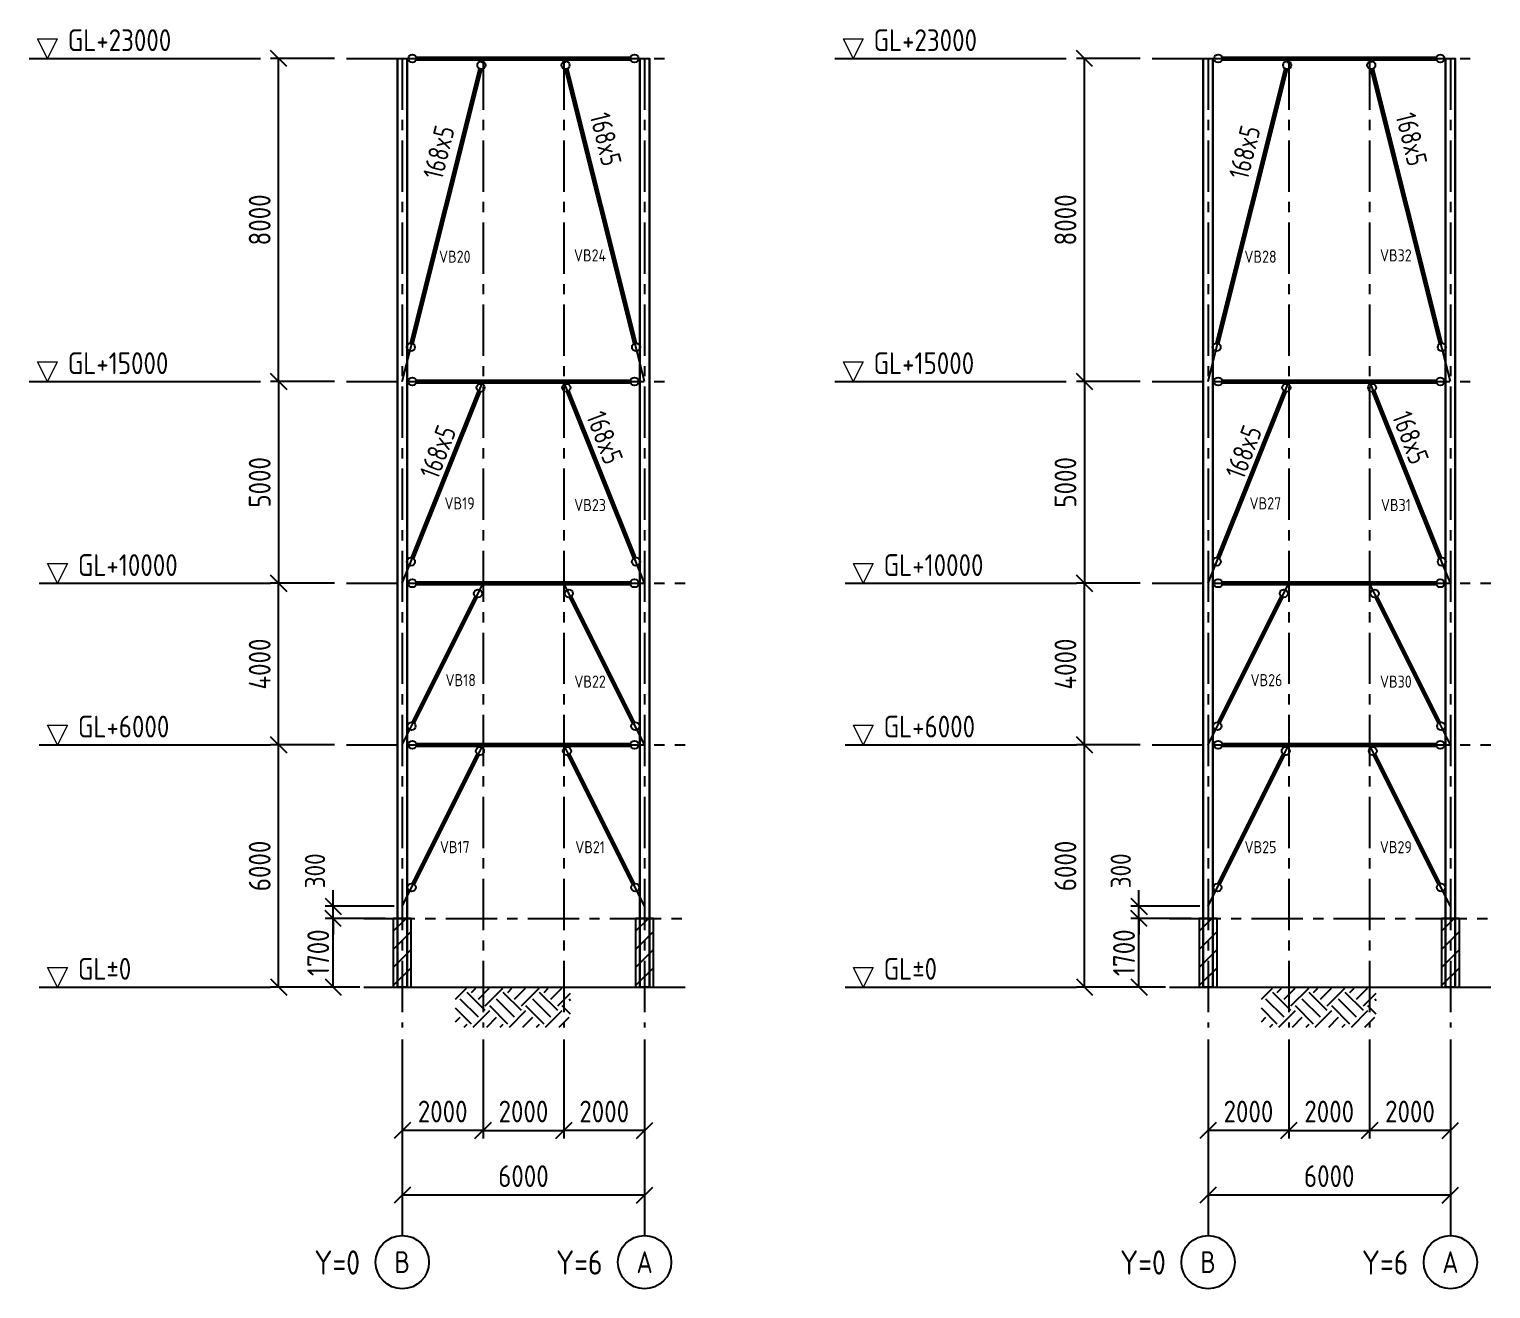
# Model space of a CAD drawing. Header units: millimetres. Extents: x 2309978 to 2584027, y 1315575 to 1485433.
# Drawn here: x 2315220 to 2351408, y 1348081 to 1379277 of the extents above; entities that cross this region are included whole.
import ezdxf
from ezdxf.enums import TextEntityAlignment as Align

# ---------------------------------------------------------------- set-up
doc = ezdxf.new("R2010")
doc.units = ezdxf.units.MM
doc.header["$LTSCALE"] = 40
doc.linetypes.add('CENTER', pattern=[50.8, 31.75, -6.35, 6.35, -6.35])
for name, color, linetype in [('Brace', 30, 'Continuous'), ('center line', 1, 'CENTER'), ('column', 6, 'Continuous'), ('DIM', 2, 'Continuous'), ('dimension', 3, 'Continuous'), ('ENCASEMENT', 8, 'Continuous'), ('Girder', 4, 'Continuous'), ('HATCH', 8, 'Continuous'), ('pedestal', 2, 'Continuous'), ('STEEL MEMBER', 7, 'Continuous'), ('SYMBOL', 3, 'Continuous'), ('text', 2, 'Continuous')]:
    doc.layers.add(name, color=color, linetype=linetype)
doc.styles.add('1-200', font='romans.shx', dxfattribs={"width": 0.82, "height": 500})
doc.styles.add('DIM', font='romans.shx', dxfattribs={"width": 0.8})
doc.dimstyles.new('D200', dxfattribs={"dimscale": 200, "dimtxt": 2.7, "dimasz": 2, "dimexe": 1, "dimexo": 1.5, "dimgap": 1, "dimtad": 1, "dimdec": 0, "dimzin": 0, "dimdsep": 46, "dimtxsty": 'Standard', "dimblk": 'OBLIQUE', "dimcen": 0, "dimclrd": 3, "dimclre": 1, "dimclrt": 2, "dimadec": 0, "dimazin": 0, "dimtfac": 1, "dimtdec": 0, "dimtix": 1, "dimtmove": 2, "dimatfit": 3, "dimfxl": 0.5, "dimtolj": 1, "dimtzin": 0, "dimarcsym": 0})
doc.dimstyles.new('DIM-200', dxfattribs={"dimscale": 200, "dimtxt": 2.5, "dimasz": 2, "dimexe": 1, "dimexo": 1, "dimgap": 1, "dimtad": 1, "dimdec": 0, "dimzin": 0, "dimdsep": 46, "dimtxsty": 'DIM', "dimblk": 'OBLIQUE', "dimcen": 0, "dimclrd": 3, "dimclre": 3, "dimclrt": 2, "dimadec": 0, "dimazin": 0, "dimtfac": 1, "dimtdec": 0, "dimtix": 1, "dimtmove": 2, "dimatfit": 0, "dimfxl": 1, "dimtolj": 1, "dimtzin": 0, "dimarcsym": 0})

# ---------------------------------------------------------------- blocks, each defined once
blk = doc.blocks.new('_OBLIQUE')
at = {"color": 0, "linetype": 'ByBlock'}
blk.add_line((-0.5, -0.5), (0.5, 0.5), dxfattribs=at)
blk = doc.blocks.new('*D148')
at = {"layer": 'Defpoints', "color": 0, "linetype": 'Continuous', "lineweight": 60, "ltscale": 30, "transparency": 16777216}
for p in [(2324457, 1354554), (2330457, 1354554), (2324457, 1350401)]:
    blk.add_point(p, dxfattribs=at)
at = {"layer": 'DIM', "color": 1, "linetype": 'Continuous', "lineweight": -2, "ltscale": 30, "transparency": 16777216}
for p, q in [((2324457, 1354254), (2324457, 1350201)), ((2330457, 1354254), (2330457, 1350201))]:
    blk.add_line(p, q, dxfattribs=at)
at = {"layer": 'DIM', "color": 3, "linetype": 'Continuous', "lineweight": -2, "ltscale": 30, "transparency": 16777216}
blk.add_line((2330457, 1350401), (2324457, 1350401), dxfattribs=at)
at = {"layer": 'DIM', "color": 3, "linetype": 'Continuous', "lineweight": -2, "ltscale": 30, "transparency": 16777216, "xscale": 400, "yscale": 400, "zscale": 400, "rotation": 180}
blk.add_blockref('_OBLIQUE', (2324457, 1350401), dxfattribs=at)
at = {"layer": 'DIM', "color": 3, "linetype": 'Continuous', "lineweight": -2, "ltscale": 30, "transparency": 16777216, "xscale": 400, "yscale": 400, "zscale": 400}
blk.add_blockref('_OBLIQUE', (2330457, 1350401), dxfattribs=at)
at = {"layer": 'DIM', "color": 2, "linetype": 'Continuous', "lineweight": 0, "ltscale": 30, "transparency": 16777216, "insert": (2327457, 1350871), "char_height": 540, "attachment_point": 5, "style": 'DIM'}
blk.add_mtext('\\A1;6000', dxfattribs=at)
blk = doc.blocks.new('*D149')
at = {"layer": 'Defpoints', "color": 0, "linetype": 'Continuous', "lineweight": 60, "ltscale": 30, "transparency": 16777216}
for p in [(2321396, 1361554), (2323076, 1361554), (2323502, 1355554)]:
    blk.add_point(p, dxfattribs=at)
at = {"layer": 'DIM', "color": 1, "linetype": 'Continuous', "lineweight": -2, "ltscale": 30, "transparency": 16777216}
for p, q in [((2322776, 1361554), (2321196, 1361554)), ((2323202, 1355554), (2321196, 1355554))]:
    blk.add_line(p, q, dxfattribs=at)
at = {"layer": 'DIM', "color": 3, "linetype": 'Continuous', "lineweight": -2, "ltscale": 30, "transparency": 16777216}
blk.add_line((2321396, 1355554), (2321396, 1361554), dxfattribs=at)
at = {"layer": 'DIM', "color": 3, "linetype": 'Continuous', "lineweight": -2, "ltscale": 30, "transparency": 16777216, "xscale": 400, "yscale": 400, "zscale": 400}
for p, rotation in [((2321396, 1361554), 90), ((2321396, 1355554), 270)]:
    blk.add_blockref('_OBLIQUE', p, dxfattribs=dict(at, rotation=rotation))
at = {"layer": 'DIM', "color": 2, "linetype": 'Continuous', "lineweight": 0, "ltscale": 30, "transparency": 16777216, "insert": (2320926, 1358554), "char_height": 540, "attachment_point": 5, "rotation": 90, "style": 'DIM'}
blk.add_mtext('\\A1;6000', dxfattribs=at)
blk = doc.blocks.new('*D150')
at = {"layer": 'Defpoints', "color": 0, "linetype": 'Continuous', "lineweight": 60, "ltscale": 30, "transparency": 16777216}
for p in [(2321396, 1365554), (2323076, 1365554), (2323076, 1361554)]:
    blk.add_point(p, dxfattribs=at)
at = {"layer": 'DIM', "color": 1, "linetype": 'Continuous', "lineweight": -2, "ltscale": 30, "transparency": 16777216}
for p, q in [((2322776, 1365554), (2321196, 1365554)), ((2322776, 1361554), (2321196, 1361554))]:
    blk.add_line(p, q, dxfattribs=at)
at = {"layer": 'DIM', "color": 3, "linetype": 'Continuous', "lineweight": -2, "ltscale": 30, "transparency": 16777216}
blk.add_line((2321396, 1361554), (2321396, 1365554), dxfattribs=at)
at = {"layer": 'DIM', "color": 3, "linetype": 'Continuous', "lineweight": -2, "ltscale": 30, "transparency": 16777216, "xscale": 400, "yscale": 400, "zscale": 400}
for p, rotation in [((2321396, 1365554), 90), ((2321396, 1361554), 270)]:
    blk.add_blockref('_OBLIQUE', p, dxfattribs=dict(at, rotation=rotation))
at = {"layer": 'DIM', "color": 2, "linetype": 'Continuous', "lineweight": 0, "ltscale": 30, "transparency": 16777216, "insert": (2320926, 1363554), "char_height": 540, "attachment_point": 5, "rotation": 90, "style": 'DIM'}
blk.add_mtext('\\A1;4000', dxfattribs=at)
blk = doc.blocks.new('*D151')
at = {"layer": 'Defpoints', "color": 0, "linetype": 'Continuous', "lineweight": 60, "ltscale": 30, "transparency": 16777216}
for p in [(2322746, 1357254), (2323702, 1357254), (2323702, 1355554)]:
    blk.add_point(p, dxfattribs=at)
at = {"layer": 'DIM', "color": 1, "linetype": 'Continuous', "lineweight": -2, "ltscale": 30, "transparency": 16777216}
for p, q in [((2323402, 1357254), (2322546, 1357254)), ((2323402, 1355554), (2322546, 1355554))]:
    blk.add_line(p, q, dxfattribs=at)
at = {"layer": 'DIM', "color": 3, "linetype": 'Continuous', "lineweight": -2, "ltscale": 30, "transparency": 16777216}
blk.add_line((2322746, 1355554), (2322746, 1357254), dxfattribs=at)
at = {"layer": 'DIM', "color": 3, "linetype": 'Continuous', "lineweight": -2, "ltscale": 30, "transparency": 16777216, "xscale": 400, "yscale": 400, "zscale": 400}
for p, rotation in [((2322746, 1357254), 90), ((2322746, 1355554), 270)]:
    blk.add_blockref('_OBLIQUE', p, dxfattribs=dict(at, rotation=rotation))
at = {"layer": 'DIM', "color": 2, "linetype": 'Continuous', "lineweight": 0, "ltscale": 30, "transparency": 16777216, "insert": (2322376, 1356404), "char_height": 540, "attachment_point": 5, "rotation": 90, "style": 'DIM'}
blk.add_mtext('\\A1;1700', dxfattribs=at)
blk = doc.blocks.new('*D152')
at = {"layer": 'Defpoints', "color": 0, "linetype": 'Continuous', "lineweight": 60, "ltscale": 30, "transparency": 16777216}
for p in [(2328457, 1354554), (2330457, 1354554), (2328457, 1352001)]:
    blk.add_point(p, dxfattribs=at)
at = {"layer": 'DIM', "color": 1, "linetype": 'Continuous', "lineweight": -2, "ltscale": 30, "transparency": 16777216}
for p, q in [((2328457, 1354254), (2328457, 1351801)), ((2330457, 1354254), (2330457, 1351801))]:
    blk.add_line(p, q, dxfattribs=at)
at = {"layer": 'DIM', "color": 3, "linetype": 'Continuous', "lineweight": -2, "ltscale": 30, "transparency": 16777216}
blk.add_line((2330457, 1352001), (2328457, 1352001), dxfattribs=at)
at = {"layer": 'DIM', "color": 3, "linetype": 'Continuous', "lineweight": -2, "ltscale": 30, "transparency": 16777216, "xscale": 400, "yscale": 400, "zscale": 400, "rotation": 180}
blk.add_blockref('_OBLIQUE', (2328457, 1352001), dxfattribs=at)
at = {"layer": 'DIM', "color": 3, "linetype": 'Continuous', "lineweight": -2, "ltscale": 30, "transparency": 16777216, "xscale": 400, "yscale": 400, "zscale": 400}
blk.add_blockref('_OBLIQUE', (2330457, 1352001), dxfattribs=at)
at = {"layer": 'DIM', "color": 2, "linetype": 'Continuous', "lineweight": 0, "ltscale": 30, "transparency": 16777216, "insert": (2329457, 1352471), "char_height": 540, "attachment_point": 5, "style": 'DIM'}
blk.add_mtext('\\A1;2000', dxfattribs=at)
blk = doc.blocks.new('*D153')
at = {"layer": 'Defpoints', "color": 0, "linetype": 'Continuous', "lineweight": 60, "ltscale": 30, "transparency": 16777216}
for p in [(2326457, 1354554), (2328457, 1354554), (2328457, 1352001)]:
    blk.add_point(p, dxfattribs=at)
at = {"layer": 'DIM', "color": 1, "linetype": 'Continuous', "lineweight": -2, "ltscale": 30, "transparency": 16777216}
for p, q in [((2326457, 1354254), (2326457, 1351801)), ((2328457, 1354254), (2328457, 1351801))]:
    blk.add_line(p, q, dxfattribs=at)
at = {"layer": 'DIM', "color": 3, "linetype": 'Continuous', "lineweight": -2, "ltscale": 30, "transparency": 16777216}
blk.add_line((2326457, 1352001), (2328457, 1352001), dxfattribs=at)
at = {"layer": 'DIM', "color": 3, "linetype": 'Continuous', "lineweight": -2, "ltscale": 30, "transparency": 16777216, "xscale": 400, "yscale": 400, "zscale": 400, "rotation": 180}
blk.add_blockref('_OBLIQUE', (2326457, 1352001), dxfattribs=at)
at = {"layer": 'DIM', "color": 3, "linetype": 'Continuous', "lineweight": -2, "ltscale": 30, "transparency": 16777216, "xscale": 400, "yscale": 400, "zscale": 400}
blk.add_blockref('_OBLIQUE', (2328457, 1352001), dxfattribs=at)
at = {"layer": 'DIM', "color": 2, "linetype": 'Continuous', "lineweight": 0, "ltscale": 30, "transparency": 16777216, "insert": (2327457, 1352471), "char_height": 540, "attachment_point": 5, "style": 'DIM'}
blk.add_mtext('\\A1;2000', dxfattribs=at)
blk = doc.blocks.new('*D154')
at = {"layer": 'Defpoints', "color": 0, "linetype": 'Continuous', "lineweight": 60, "ltscale": 30, "transparency": 16777216}
for p in [(2324457, 1354554), (2326457, 1354554), (2324457, 1352001)]:
    blk.add_point(p, dxfattribs=at)
at = {"layer": 'DIM', "color": 1, "linetype": 'Continuous', "lineweight": -2, "ltscale": 30, "transparency": 16777216}
for p, q in [((2324457, 1354254), (2324457, 1351801)), ((2326457, 1354254), (2326457, 1351801))]:
    blk.add_line(p, q, dxfattribs=at)
at = {"layer": 'DIM', "color": 3, "linetype": 'Continuous', "lineweight": -2, "ltscale": 30, "transparency": 16777216}
blk.add_line((2326457, 1352001), (2324457, 1352001), dxfattribs=at)
at = {"layer": 'DIM', "color": 3, "linetype": 'Continuous', "lineweight": -2, "ltscale": 30, "transparency": 16777216, "xscale": 400, "yscale": 400, "zscale": 400, "rotation": 180}
blk.add_blockref('_OBLIQUE', (2324457, 1352001), dxfattribs=at)
at = {"layer": 'DIM', "color": 3, "linetype": 'Continuous', "lineweight": -2, "ltscale": 30, "transparency": 16777216, "xscale": 400, "yscale": 400, "zscale": 400}
blk.add_blockref('_OBLIQUE', (2326457, 1352001), dxfattribs=at)
at = {"layer": 'DIM', "color": 2, "linetype": 'Continuous', "lineweight": 0, "ltscale": 30, "transparency": 16777216, "insert": (2325457, 1352471), "char_height": 540, "attachment_point": 5, "style": 'DIM'}
blk.add_mtext('\\A1;2000', dxfattribs=at)
blk = doc.blocks.new('*D155')
at = {"layer": 'Defpoints', "color": 0, "linetype": 'Continuous', "lineweight": 60, "ltscale": 30, "transparency": 16777216}
for p in [(2323076, 1370554), (2321396, 1365554), (2323076, 1365554)]:
    blk.add_point(p, dxfattribs=at)
at = {"layer": 'DIM', "color": 1, "linetype": 'Continuous', "lineweight": -2, "ltscale": 30, "transparency": 16777216}
for p, q in [((2322776, 1370554), (2321196, 1370554)), ((2322776, 1365554), (2321196, 1365554))]:
    blk.add_line(p, q, dxfattribs=at)
at = {"layer": 'DIM', "color": 3, "linetype": 'Continuous', "lineweight": -2, "ltscale": 30, "transparency": 16777216}
blk.add_line((2321396, 1370554), (2321396, 1365554), dxfattribs=at)
at = {"layer": 'DIM', "color": 3, "linetype": 'Continuous', "lineweight": -2, "ltscale": 30, "transparency": 16777216, "xscale": 400, "yscale": 400, "zscale": 400}
for p, rotation in [((2321396, 1370554), 90), ((2321396, 1365554), 270)]:
    blk.add_blockref('_OBLIQUE', p, dxfattribs=dict(at, rotation=rotation))
at = {"layer": 'DIM', "color": 2, "linetype": 'Continuous', "lineweight": 0, "ltscale": 30, "transparency": 16777216, "insert": (2320926, 1368054), "char_height": 540, "attachment_point": 5, "rotation": 90, "style": 'DIM'}
blk.add_mtext('\\A1;5000', dxfattribs=at)
blk = doc.blocks.new('*D156')
at = {"layer": 'Defpoints', "color": 0, "linetype": 'Continuous', "lineweight": 60, "ltscale": 30, "transparency": 16777216}
for p in [(2321396, 1378554), (2323076, 1378554), (2323076, 1370554)]:
    blk.add_point(p, dxfattribs=at)
at = {"layer": 'DIM', "color": 1, "linetype": 'Continuous', "lineweight": -2, "ltscale": 30, "transparency": 16777216}
for p, q in [((2322776, 1378554), (2321196, 1378554)), ((2322776, 1370554), (2321196, 1370554))]:
    blk.add_line(p, q, dxfattribs=at)
at = {"layer": 'DIM', "color": 3, "linetype": 'Continuous', "lineweight": -2, "ltscale": 30, "transparency": 16777216}
blk.add_line((2321396, 1370554), (2321396, 1378554), dxfattribs=at)
at = {"layer": 'DIM', "color": 3, "linetype": 'Continuous', "lineweight": -2, "ltscale": 30, "transparency": 16777216, "xscale": 400, "yscale": 400, "zscale": 400}
for p, rotation in [((2321396, 1378554), 90), ((2321396, 1370554), 270)]:
    blk.add_blockref('_OBLIQUE', p, dxfattribs=dict(at, rotation=rotation))
at = {"layer": 'DIM', "color": 2, "linetype": 'Continuous', "lineweight": 0, "ltscale": 30, "transparency": 16777216, "insert": (2320926, 1374554), "char_height": 540, "attachment_point": 5, "rotation": 90, "style": 'DIM'}
blk.add_mtext('\\A1;8000', dxfattribs=at)
blk = doc.blocks.new('*D157')
at = {"layer": 'Defpoints', "color": 0, "linetype": 'ByBlock', "lineweight": 60, "transparency": 16777216}
for p in [(2322746, 1357554), (2324457, 1357554), (2324235, 1357254)]:
    blk.add_point(p, dxfattribs=at)
at = {"layer": 'dimension', "color": 3, "linetype": 'ByBlock', "lineweight": -2, "transparency": 16777216}
for p, q in [((2322746, 1357554), (2322746, 1357954)), ((2324257, 1357554), (2322546, 1357554)), ((2322746, 1357254), (2322746, 1357554)), ((2324035, 1357254), (2322546, 1357254)), ((2322746, 1357254), (2322746, 1356854))]:
    blk.add_line(p, q, dxfattribs=at)
at = {"layer": 'dimension', "color": 3, "linetype": 'ByBlock', "lineweight": -2, "transparency": 16777216, "xscale": 400, "yscale": 400, "zscale": 400}
for p, rotation in [((2322746, 1357554), 270), ((2322746, 1357254), 90)]:
    blk.add_blockref('_OBLIQUE', p, dxfattribs=dict(at, rotation=rotation))
at = {"layer": 'dimension', "color": 2, "linetype": 'ByBlock', "transparency": 16777216, "insert": (2322296, 1358433), "char_height": 500, "attachment_point": 5, "rotation": 90, "style": 'DIM'}
blk.add_mtext('\\A1;300', dxfattribs=at)
blk = doc.blocks.new('*D158')
at = {"layer": 'Defpoints', "color": 0, "linetype": 'Continuous', "lineweight": 60, "ltscale": 30, "transparency": 16777216}
for p in [(2344408, 1354554), (2350408, 1354554), (2344408, 1350401)]:
    blk.add_point(p, dxfattribs=at)
at = {"layer": 'DIM', "color": 1, "linetype": 'Continuous', "lineweight": -2, "ltscale": 30, "transparency": 16777216}
for p, q in [((2344408, 1354254), (2344408, 1350201)), ((2350408, 1354254), (2350408, 1350201))]:
    blk.add_line(p, q, dxfattribs=at)
at = {"layer": 'DIM', "color": 3, "linetype": 'Continuous', "lineweight": -2, "ltscale": 30, "transparency": 16777216}
blk.add_line((2350408, 1350401), (2344408, 1350401), dxfattribs=at)
at = {"layer": 'DIM', "color": 3, "linetype": 'Continuous', "lineweight": -2, "ltscale": 30, "transparency": 16777216, "xscale": 400, "yscale": 400, "zscale": 400, "rotation": 180}
blk.add_blockref('_OBLIQUE', (2344408, 1350401), dxfattribs=at)
at = {"layer": 'DIM', "color": 3, "linetype": 'Continuous', "lineweight": -2, "ltscale": 30, "transparency": 16777216, "xscale": 400, "yscale": 400, "zscale": 400}
blk.add_blockref('_OBLIQUE', (2350408, 1350401), dxfattribs=at)
at = {"layer": 'DIM', "color": 2, "linetype": 'Continuous', "lineweight": 0, "ltscale": 30, "transparency": 16777216, "insert": (2347408, 1350871), "char_height": 540, "attachment_point": 5, "style": 'DIM'}
blk.add_mtext('\\A1;6000', dxfattribs=at)
blk = doc.blocks.new('*D159')
at = {"layer": 'Defpoints', "color": 0, "linetype": 'Continuous', "lineweight": 60, "ltscale": 30, "transparency": 16777216}
for p in [(2341347, 1361554), (2343027, 1361554), (2343453, 1355554)]:
    blk.add_point(p, dxfattribs=at)
at = {"layer": 'DIM', "color": 1, "linetype": 'Continuous', "lineweight": -2, "ltscale": 30, "transparency": 16777216}
for p, q in [((2342727, 1361554), (2341147, 1361554)), ((2343153, 1355554), (2341147, 1355554))]:
    blk.add_line(p, q, dxfattribs=at)
at = {"layer": 'DIM', "color": 3, "linetype": 'Continuous', "lineweight": -2, "ltscale": 30, "transparency": 16777216}
blk.add_line((2341347, 1355554), (2341347, 1361554), dxfattribs=at)
at = {"layer": 'DIM', "color": 3, "linetype": 'Continuous', "lineweight": -2, "ltscale": 30, "transparency": 16777216, "xscale": 400, "yscale": 400, "zscale": 400}
for p, rotation in [((2341347, 1361554), 90), ((2341347, 1355554), 270)]:
    blk.add_blockref('_OBLIQUE', p, dxfattribs=dict(at, rotation=rotation))
at = {"layer": 'DIM', "color": 2, "linetype": 'Continuous', "lineweight": 0, "ltscale": 30, "transparency": 16777216, "insert": (2340877, 1358554), "char_height": 540, "attachment_point": 5, "rotation": 90, "style": 'DIM'}
blk.add_mtext('\\A1;6000', dxfattribs=at)
blk = doc.blocks.new('*D160')
at = {"layer": 'Defpoints', "color": 0, "linetype": 'Continuous', "lineweight": 60, "ltscale": 30, "transparency": 16777216}
for p in [(2341347, 1365554), (2343027, 1365554), (2343027, 1361554)]:
    blk.add_point(p, dxfattribs=at)
at = {"layer": 'DIM', "color": 1, "linetype": 'Continuous', "lineweight": -2, "ltscale": 30, "transparency": 16777216}
for p, q in [((2342727, 1365554), (2341147, 1365554)), ((2342727, 1361554), (2341147, 1361554))]:
    blk.add_line(p, q, dxfattribs=at)
at = {"layer": 'DIM', "color": 3, "linetype": 'Continuous', "lineweight": -2, "ltscale": 30, "transparency": 16777216}
blk.add_line((2341347, 1361554), (2341347, 1365554), dxfattribs=at)
at = {"layer": 'DIM', "color": 3, "linetype": 'Continuous', "lineweight": -2, "ltscale": 30, "transparency": 16777216, "xscale": 400, "yscale": 400, "zscale": 400}
for p, rotation in [((2341347, 1365554), 90), ((2341347, 1361554), 270)]:
    blk.add_blockref('_OBLIQUE', p, dxfattribs=dict(at, rotation=rotation))
at = {"layer": 'DIM', "color": 2, "linetype": 'Continuous', "lineweight": 0, "ltscale": 30, "transparency": 16777216, "insert": (2340877, 1363554), "char_height": 540, "attachment_point": 5, "rotation": 90, "style": 'DIM'}
blk.add_mtext('\\A1;4000', dxfattribs=at)
blk = doc.blocks.new('*D161')
at = {"layer": 'Defpoints', "color": 0, "linetype": 'Continuous', "lineweight": 60, "ltscale": 30, "transparency": 16777216}
for p in [(2342697, 1357254), (2343653, 1357254), (2343653, 1355554)]:
    blk.add_point(p, dxfattribs=at)
at = {"layer": 'DIM', "color": 1, "linetype": 'Continuous', "lineweight": -2, "ltscale": 30, "transparency": 16777216}
for p, q in [((2343353, 1357254), (2342497, 1357254)), ((2343353, 1355554), (2342497, 1355554))]:
    blk.add_line(p, q, dxfattribs=at)
at = {"layer": 'DIM', "color": 3, "linetype": 'Continuous', "lineweight": -2, "ltscale": 30, "transparency": 16777216}
blk.add_line((2342697, 1355554), (2342697, 1357254), dxfattribs=at)
at = {"layer": 'DIM', "color": 3, "linetype": 'Continuous', "lineweight": -2, "ltscale": 30, "transparency": 16777216, "xscale": 400, "yscale": 400, "zscale": 400}
for p, rotation in [((2342697, 1357254), 90), ((2342697, 1355554), 270)]:
    blk.add_blockref('_OBLIQUE', p, dxfattribs=dict(at, rotation=rotation))
at = {"layer": 'DIM', "color": 2, "linetype": 'Continuous', "lineweight": 0, "ltscale": 30, "transparency": 16777216, "insert": (2342327, 1356404), "char_height": 540, "attachment_point": 5, "rotation": 90, "style": 'DIM'}
blk.add_mtext('\\A1;1700', dxfattribs=at)
blk = doc.blocks.new('*D162')
at = {"layer": 'Defpoints', "color": 0, "linetype": 'Continuous', "lineweight": 60, "ltscale": 30, "transparency": 16777216}
for p in [(2348408, 1354554), (2350408, 1354554), (2348408, 1352001)]:
    blk.add_point(p, dxfattribs=at)
at = {"layer": 'DIM', "color": 1, "linetype": 'Continuous', "lineweight": -2, "ltscale": 30, "transparency": 16777216}
for p, q in [((2348408, 1354254), (2348408, 1351801)), ((2350408, 1354254), (2350408, 1351801))]:
    blk.add_line(p, q, dxfattribs=at)
at = {"layer": 'DIM', "color": 3, "linetype": 'Continuous', "lineweight": -2, "ltscale": 30, "transparency": 16777216}
blk.add_line((2350408, 1352001), (2348408, 1352001), dxfattribs=at)
at = {"layer": 'DIM', "color": 3, "linetype": 'Continuous', "lineweight": -2, "ltscale": 30, "transparency": 16777216, "xscale": 400, "yscale": 400, "zscale": 400, "rotation": 180}
blk.add_blockref('_OBLIQUE', (2348408, 1352001), dxfattribs=at)
at = {"layer": 'DIM', "color": 3, "linetype": 'Continuous', "lineweight": -2, "ltscale": 30, "transparency": 16777216, "xscale": 400, "yscale": 400, "zscale": 400}
blk.add_blockref('_OBLIQUE', (2350408, 1352001), dxfattribs=at)
at = {"layer": 'DIM', "color": 2, "linetype": 'Continuous', "lineweight": 0, "ltscale": 30, "transparency": 16777216, "insert": (2349408, 1352471), "char_height": 540, "attachment_point": 5, "style": 'DIM'}
blk.add_mtext('\\A1;2000', dxfattribs=at)
blk = doc.blocks.new('*D163')
at = {"layer": 'Defpoints', "color": 0, "linetype": 'Continuous', "lineweight": 60, "ltscale": 30, "transparency": 16777216}
for p in [(2346408, 1354554), (2348408, 1354554), (2348408, 1352001)]:
    blk.add_point(p, dxfattribs=at)
at = {"layer": 'DIM', "color": 1, "linetype": 'Continuous', "lineweight": -2, "ltscale": 30, "transparency": 16777216}
for p, q in [((2346408, 1354254), (2346408, 1351801)), ((2348408, 1354254), (2348408, 1351801))]:
    blk.add_line(p, q, dxfattribs=at)
at = {"layer": 'DIM', "color": 3, "linetype": 'Continuous', "lineweight": -2, "ltscale": 30, "transparency": 16777216}
blk.add_line((2346408, 1352001), (2348408, 1352001), dxfattribs=at)
at = {"layer": 'DIM', "color": 3, "linetype": 'Continuous', "lineweight": -2, "ltscale": 30, "transparency": 16777216, "xscale": 400, "yscale": 400, "zscale": 400, "rotation": 180}
blk.add_blockref('_OBLIQUE', (2346408, 1352001), dxfattribs=at)
at = {"layer": 'DIM', "color": 3, "linetype": 'Continuous', "lineweight": -2, "ltscale": 30, "transparency": 16777216, "xscale": 400, "yscale": 400, "zscale": 400}
blk.add_blockref('_OBLIQUE', (2348408, 1352001), dxfattribs=at)
at = {"layer": 'DIM', "color": 2, "linetype": 'Continuous', "lineweight": 0, "ltscale": 30, "transparency": 16777216, "insert": (2347408, 1352471), "char_height": 540, "attachment_point": 5, "style": 'DIM'}
blk.add_mtext('\\A1;2000', dxfattribs=at)
blk = doc.blocks.new('*D164')
at = {"layer": 'Defpoints', "color": 0, "linetype": 'Continuous', "lineweight": 60, "ltscale": 30, "transparency": 16777216}
for p in [(2344408, 1354554), (2346408, 1354554), (2344408, 1352001)]:
    blk.add_point(p, dxfattribs=at)
at = {"layer": 'DIM', "color": 1, "linetype": 'Continuous', "lineweight": -2, "ltscale": 30, "transparency": 16777216}
for p, q in [((2344408, 1354254), (2344408, 1351801)), ((2346408, 1354254), (2346408, 1351801))]:
    blk.add_line(p, q, dxfattribs=at)
at = {"layer": 'DIM', "color": 3, "linetype": 'Continuous', "lineweight": -2, "ltscale": 30, "transparency": 16777216}
blk.add_line((2346408, 1352001), (2344408, 1352001), dxfattribs=at)
at = {"layer": 'DIM', "color": 3, "linetype": 'Continuous', "lineweight": -2, "ltscale": 30, "transparency": 16777216, "xscale": 400, "yscale": 400, "zscale": 400, "rotation": 180}
blk.add_blockref('_OBLIQUE', (2344408, 1352001), dxfattribs=at)
at = {"layer": 'DIM', "color": 3, "linetype": 'Continuous', "lineweight": -2, "ltscale": 30, "transparency": 16777216, "xscale": 400, "yscale": 400, "zscale": 400}
blk.add_blockref('_OBLIQUE', (2346408, 1352001), dxfattribs=at)
at = {"layer": 'DIM', "color": 2, "linetype": 'Continuous', "lineweight": 0, "ltscale": 30, "transparency": 16777216, "insert": (2345408, 1352471), "char_height": 540, "attachment_point": 5, "style": 'DIM'}
blk.add_mtext('\\A1;2000', dxfattribs=at)
blk = doc.blocks.new('*D165')
at = {"layer": 'Defpoints', "color": 0, "linetype": 'Continuous', "lineweight": 60, "ltscale": 30, "transparency": 16777216}
for p in [(2343027, 1370554), (2341347, 1365554), (2343027, 1365554)]:
    blk.add_point(p, dxfattribs=at)
at = {"layer": 'DIM', "color": 1, "linetype": 'Continuous', "lineweight": -2, "ltscale": 30, "transparency": 16777216}
for p, q in [((2342727, 1370554), (2341147, 1370554)), ((2342727, 1365554), (2341147, 1365554))]:
    blk.add_line(p, q, dxfattribs=at)
at = {"layer": 'DIM', "color": 3, "linetype": 'Continuous', "lineweight": -2, "ltscale": 30, "transparency": 16777216}
blk.add_line((2341347, 1370554), (2341347, 1365554), dxfattribs=at)
at = {"layer": 'DIM', "color": 3, "linetype": 'Continuous', "lineweight": -2, "ltscale": 30, "transparency": 16777216, "xscale": 400, "yscale": 400, "zscale": 400}
for p, rotation in [((2341347, 1370554), 90), ((2341347, 1365554), 270)]:
    blk.add_blockref('_OBLIQUE', p, dxfattribs=dict(at, rotation=rotation))
at = {"layer": 'DIM', "color": 2, "linetype": 'Continuous', "lineweight": 0, "ltscale": 30, "transparency": 16777216, "insert": (2340877, 1368054), "char_height": 540, "attachment_point": 5, "rotation": 90, "style": 'DIM'}
blk.add_mtext('\\A1;5000', dxfattribs=at)
blk = doc.blocks.new('*D166')
at = {"layer": 'Defpoints', "color": 0, "linetype": 'Continuous', "lineweight": 60, "ltscale": 30, "transparency": 16777216}
for p in [(2341347, 1378554), (2343027, 1378554), (2343027, 1370554)]:
    blk.add_point(p, dxfattribs=at)
at = {"layer": 'DIM', "color": 1, "linetype": 'Continuous', "lineweight": -2, "ltscale": 30, "transparency": 16777216}
for p, q in [((2342727, 1378554), (2341147, 1378554)), ((2342727, 1370554), (2341147, 1370554))]:
    blk.add_line(p, q, dxfattribs=at)
at = {"layer": 'DIM', "color": 3, "linetype": 'Continuous', "lineweight": -2, "ltscale": 30, "transparency": 16777216}
blk.add_line((2341347, 1370554), (2341347, 1378554), dxfattribs=at)
at = {"layer": 'DIM', "color": 3, "linetype": 'Continuous', "lineweight": -2, "ltscale": 30, "transparency": 16777216, "xscale": 400, "yscale": 400, "zscale": 400}
for p, rotation in [((2341347, 1378554), 90), ((2341347, 1370554), 270)]:
    blk.add_blockref('_OBLIQUE', p, dxfattribs=dict(at, rotation=rotation))
at = {"layer": 'DIM', "color": 2, "linetype": 'Continuous', "lineweight": 0, "ltscale": 30, "transparency": 16777216, "insert": (2340877, 1374554), "char_height": 540, "attachment_point": 5, "rotation": 90, "style": 'DIM'}
blk.add_mtext('\\A1;8000', dxfattribs=at)
blk = doc.blocks.new('*D167')
at = {"layer": 'Defpoints', "color": 0, "linetype": 'ByBlock', "lineweight": 60, "transparency": 16777216}
for p in [(2342697, 1357554), (2344408, 1357554), (2344186, 1357254)]:
    blk.add_point(p, dxfattribs=at)
at = {"layer": 'dimension', "color": 3, "linetype": 'ByBlock', "lineweight": -2, "transparency": 16777216}
for p, q in [((2342697, 1357554), (2342697, 1357954)), ((2344208, 1357554), (2342497, 1357554)), ((2342697, 1357254), (2342697, 1357554)), ((2343986, 1357254), (2342497, 1357254)), ((2342697, 1357254), (2342697, 1356854))]:
    blk.add_line(p, q, dxfattribs=at)
at = {"layer": 'dimension', "color": 3, "linetype": 'ByBlock', "lineweight": -2, "transparency": 16777216, "xscale": 400, "yscale": 400, "zscale": 400}
for p, rotation in [((2342697, 1357554), 270), ((2342697, 1357254), 90)]:
    blk.add_blockref('_OBLIQUE', p, dxfattribs=dict(at, rotation=rotation))
at = {"layer": 'dimension', "color": 2, "linetype": 'ByBlock', "transparency": 16777216, "insert": (2342247, 1358433), "char_height": 500, "attachment_point": 5, "rotation": 90, "style": 'DIM'}
blk.add_mtext('\\A1;300', dxfattribs=at)

msp = doc.modelspace()

# ---------------------------------------------------------------- hatches: boundary and pattern name
at = {"layer": 'HATCH', "linetype": 'ByBlock'}
h = msp.add_hatch(dxfattribs=at)
h.set_pattern_fill('ANSI31', color=256, scale=100, style=0)
h.set_pattern_definition([(45, (-206611.42, -191020.67), (-224.506403, 224.506403), [])])
h.paths.add_polyline_path([(2324235.2, 1355554.3), (2324679.2, 1355554.3), (2324679.2, 1357254.3), (2324235.2, 1357254.3)])
h = msp.add_hatch(dxfattribs=at)
h.set_pattern_fill('ANSI31', color=256, scale=100, style=0)
h.set_pattern_definition([(45, (-200611.42, -191020.67), (-224.506403, 224.506403), [])])
h.paths.add_polyline_path([(2330235.2, 1355554.3), (2330679.2, 1355554.3), (2330679.2, 1357254.3), (2330235.2, 1357254.3)])
h = msp.add_hatch(dxfattribs=at)
h.set_pattern_fill('ANSI31', color=256, scale=100, style=0)
h.set_pattern_definition([(45, (-186660.44, -191020.67), (-224.506403, 224.506403), [])])
h.paths.add_polyline_path([(2344186.1, 1355554.3), (2344630.1, 1355554.3), (2344630.1, 1357254.3), (2344186.1, 1357254.3)])
h = msp.add_hatch(dxfattribs=at)
h.set_pattern_fill('ANSI31', color=256, scale=100, style=0)
h.set_pattern_definition([(45, (-180660.44, -191020.67), (-224.506403, 224.506403), [])])
h.paths.add_polyline_path([(2350186.1, 1355554.3), (2350630.1, 1355554.3), (2350630.1, 1357254.3), (2350186.1, 1357254.3)])
h = msp.add_hatch(dxfattribs=at)
h.set_pattern_fill('EARTH', color=256, scale=100, angle=45, style=0)
h.set_pattern_definition([(45, (789986.13, -162577.5), (6e-14, 898.02561), [635, -635]), (45, (789817.75, -162409.1), (6e-14, 898.02561), [635, -635]), (45, (789649.4, -162240.7), (6e-14, 898.02561), [635, -635]), (135, (789649.4, -162128.5), (-898.02561, 6e-14), [635, -635]), (135, (789817.75, -161960.1), (-898.02561, 6e-14), [635, -635]), (135, (789986.13, -161791.7), (-898.02561, 6e-14), [635, -635])])
h.paths.add_polyline_path([(2326986.1, 1355526.8), (2325777.6, 1355526.8), (2325777.6, 1354563.4), (2326986.1, 1354563.4)])
h.paths.add_polyline_path([(2328623.4, 1355526.8), (2326986.1, 1355526.8), (2326986.1, 1354563.4), (2328623.4, 1354563.4)])
h = msp.add_hatch(dxfattribs=at)
h.set_pattern_fill('EARTH', color=256, scale=100, angle=45, style=0)
h.set_pattern_definition([(45, (809937.1, -162577.5), (6e-14, 898.02561), [635, -635]), (45, (809768.74, -162409.1), (6e-14, 898.02561), [635, -635]), (45, (809600.36, -162240.7), (6e-14, 898.02561), [635, -635]), (135, (809600.36, -162128.5), (-898.02561, 6e-14), [635, -635]), (135, (809768.74, -161960.1), (-898.02561, 6e-14), [635, -635]), (135, (809937.1, -161791.7), (-898.02561, 6e-14), [635, -635])])
h.paths.add_polyline_path([(2346937.1, 1355526.8), (2345728.6, 1355526.8), (2345728.6, 1354563.4), (2346937.1, 1354563.4)])
h.paths.add_polyline_path([(2348574.4, 1355526.8), (2346937.1, 1355526.8), (2346937.1, 1354563.4), (2348574.4, 1354563.4)])

# ---------------------------------------------------------------- linework, layer by layer
at = {"layer": 'Brace', "linetype": 'ByBlock', "lineweight": 60}
for p, q in [((2324693.5, 1371499.6), (2326391.2, 1378290.5)), ((2330220.8, 1371499.6), (2328523.1, 1378290.5)), ((2344644.4, 1371499.6), (2346342.2, 1378290.5)), ((2350171.8, 1371499.6), (2348474.1, 1378290.5)), ((2324708.5, 1366182.7), (2326357.7, 1370305.6)), ((2330205.8, 1366182.7), (2328556.6, 1370305.6)), ((2344659.5, 1366182.7), (2346308.6, 1370305.6)), ((2350156.8, 1366182.7), (2348507.6, 1370305.6)), ((2324732.5, 1362104.9), (2326286.9, 1365213.7)), ((2330181.8, 1362104.9), (2328627.4, 1365213.7)), ((2344683.4, 1362104.9), (2346237.8, 1365213.7)), ((2350132.8, 1362104.9), (2348578.4, 1365213.7)), ((2324734, 1358107.9), (2326335.2, 1361310.4)), ((2330180.3, 1358107.9), (2328579.1, 1361310.4)), ((2344684.9, 1358107.9), (2346286.2, 1361310.4)), ((2350131.3, 1358107.9), (2348530.1, 1361310.4))]:
    msp.add_line(p, q, dxfattribs=at)
at = {"layer": 'center line', "color": 1}
for p, q in [((2323076.4, 1378554.3), (2331046.7, 1378554.3)), ((2324457.2, 1378554.3), (2324457.2, 1354554.3)), ((2324457.2, 1370554.3), (2326457.2, 1378554.3)), ((2326457.2, 1378554.3), (2326457.2, 1354554.3)), ((2328457.2, 1378554.3), (2328457.2, 1354554.3)), ((2330457.2, 1370554.3), (2328457.2, 1378554.3)), ((2330457.2, 1378554.3), (2330457.2, 1354554.3)), ((2343027.3, 1378554.3), (2350997.7, 1378554.3)), ((2344408.1, 1378554.3), (2344408.1, 1354554.3)), ((2344408.1, 1370554.3), (2346408.1, 1378554.3)), ((2346408.1, 1378554.3), (2346408.1, 1354554.3)), ((2348408.1, 1378554.3), (2348408.1, 1354554.3)), ((2350408.1, 1370554.3), (2348408.1, 1378554.3)), ((2350408.1, 1378554.3), (2350408.1, 1354554.3)), ((2323076.4, 1370554.3), (2331046.7, 1370554.3)), ((2324457.2, 1365554.3), (2326457.2, 1370554.3)), ((2330457.2, 1365554.3), (2328457.2, 1370554.3)), ((2343027.3, 1370554.3), (2350997.7, 1370554.3)), ((2344408.1, 1365554.3), (2346408.1, 1370554.3)), ((2350408.1, 1365554.3), (2348408.1, 1370554.3)), ((2323076.4, 1365554.3), (2331457.2, 1365554.3)), ((2324457.2, 1361554.3), (2326457.2, 1365554.3)), ((2330457.2, 1361554.3), (2328457.2, 1365554.3)), ((2343027.3, 1365554.3), (2351408.1, 1365554.3)), ((2344408.1, 1361554.3), (2346408.1, 1365554.3)), ((2350408.1, 1361554.3), (2348408.1, 1365554.3)), ((2323076.4, 1361554.3), (2331457.2, 1361554.3)), ((2324457.2, 1357554.3), (2326457.2, 1361554.3)), ((2330457.2, 1357554.3), (2328457.2, 1361554.3)), ((2343027.3, 1361554.3), (2351408.1, 1361554.3)), ((2344408.1, 1357554.3), (2346408.1, 1361554.3)), ((2350408.1, 1357554.3), (2348408.1, 1361554.3)), ((2323501.5, 1357254.3), (2331457.2, 1357254.3)), ((2343452.5, 1357254.3), (2351408.1, 1357254.3))]:
    msp.add_line(p, q, dxfattribs=at)
at = {"layer": 'column', "linetype": 'ByBlock'}
for points in [[(2324335.2, 1378554.3), (2324579.2, 1378554.3), (2324579.2, 1355554.3), (2324335.2, 1355554.3), (2324335.2, 1378554.3)], [(2330335.2, 1378554.3), (2330579.2, 1378554.3), (2330579.2, 1355554.3), (2330335.2, 1355554.3), (2330335.2, 1378554.3)], [(2344286.1, 1378554.3), (2344530.1, 1378554.3), (2344530.1, 1355554.3), (2344286.1, 1355554.3), (2344286.1, 1378554.3)], [(2350286.1, 1378554.3), (2350530.1, 1378554.3), (2350530.1, 1355554.3), (2350286.1, 1355554.3), (2350286.1, 1378554.3)]]:
    msp.add_lwpolyline(points, dxfattribs=at)
for points in [[(2324346.2, 1378554.3), (2324568.2, 1378554.3), (2324568.2, 1355554.3), (2324346.2, 1355554.3)], [(2330346.2, 1378554.3), (2330568.2, 1378554.3), (2330568.2, 1355554.3), (2330346.2, 1355554.3)], [(2344297.1, 1378554.3), (2344519.1, 1378554.3), (2344519.1, 1355554.3), (2344297.1, 1355554.3)], [(2350297.1, 1378554.3), (2350519.1, 1378554.3), (2350519.1, 1355554.3), (2350297.1, 1355554.3)]]:
    msp.add_lwpolyline(points, close=True, dxfattribs=at)
at = {"layer": 'dimension'}
for p, q in [((2324457.2, 1350201.3), (2324457.2, 1349401.3)), ((2330457.2, 1350201.3), (2330457.2, 1349401.3)), ((2344408.1, 1350201.3), (2344408.1, 1349401.3)), ((2350408.1, 1350201.3), (2350408.1, 1349401.3))]:
    msp.add_line(p, q, dxfattribs=at)
at = {"layer": 'dimension', "linetype": 'ByBlock'}
for points in [[(2315220, 1378554.3), (2320945.8, 1378554.3)], [(2335171, 1378554.3), (2340896.8, 1378554.3)], [(2315220, 1370554.3), (2320945.8, 1370554.3)], [(2335171, 1370554.3), (2340896.8, 1370554.3)], [(2315470, 1365554.3), (2321195.8, 1365554.3)], [(2335421, 1365554.3), (2341146.8, 1365554.3)], [(2315470, 1361554.3), (2321195.8, 1361554.3)], [(2335421, 1361554.3), (2341146.8, 1361554.3)], [(2315470, 1355554.3), (2321195.8, 1355554.3)], [(2335421, 1355554.3), (2341146.8, 1355554.3)]]:
    msp.add_lwpolyline(points, dxfattribs=at)
at = {"layer": 'ENCASEMENT', "linetype": 'ByBlock'}
for points in [[(2324235.2, 1355554.3), (2324679.2, 1355554.3), (2324679.2, 1357254.3), (2324235.2, 1357254.3)], [(2330235.2, 1355554.3), (2330679.2, 1355554.3), (2330679.2, 1357254.3), (2330235.2, 1357254.3)], [(2344186.1, 1355554.3), (2344630.1, 1355554.3), (2344630.1, 1357254.3), (2344186.1, 1357254.3)], [(2350186.1, 1355554.3), (2350630.1, 1355554.3), (2350630.1, 1357254.3), (2350186.1, 1357254.3)]]:
    msp.add_lwpolyline(points, close=True, dxfattribs=at)
at = {"layer": 'Girder', "linetype": 'ByBlock', "lineweight": 60}
for p, q in [((2324807.2, 1378554.3), (2330107.2, 1378554.3)), ((2344758.1, 1378554.3), (2350058.1, 1378554.3)), ((2324807.2, 1370554.3), (2330107.2, 1370554.3)), ((2344758.1, 1370554.3), (2350058.1, 1370554.3)), ((2324807.2, 1365554.3), (2330107.2, 1365554.3)), ((2344758.1, 1365554.3), (2350058.1, 1365554.3)), ((2324807.2, 1361554.3), (2330107.2, 1361554.3)), ((2344758.1, 1361554.3), (2350058.1, 1361554.3))]:
    msp.add_line(p, q, dxfattribs=at)
at = {"layer": 'Girder', "color": 2, "linetype": 'ByBlock'}
for centre in [(2324707.2, 1378554.3), (2326415.4, 1378387.5), (2328498.9, 1378387.5), (2330207.2, 1378554.3), (2344658.1, 1378554.3), (2346366.4, 1378387.5), (2348449.8, 1378387.5), (2350158.1, 1378554.3), (2324669.2, 1371402.5), (2330245.1, 1371402.5), (2344620.2, 1371402.5), (2350196.1, 1371402.5), (2324707.2, 1370554.3), (2326394.8, 1370398.4), (2328519.5, 1370398.4), (2330207.2, 1370554.3), (2344658.1, 1370554.3), (2346345.8, 1370398.4), (2348470.5, 1370398.4), (2350158.1, 1370554.3), (2324671.4, 1366089.8), (2330242.9, 1366089.8), (2344622.3, 1366089.8), (2350193.9, 1366089.8), (2324707.2, 1365554.3), (2326331.6, 1365303.2), (2328582.7, 1365303.2), (2330207.2, 1365554.3), (2344658.1, 1365554.3), (2346282.6, 1365303.2), (2348533.7, 1365303.2), (2350158.1, 1365554.3), (2324687.7, 1362015.5), (2330226.6, 1362015.5), (2344638.7, 1362015.5), (2350177.6, 1362015.5), (2324707.2, 1361554.3), (2326379.9, 1361399.8), (2328534.4, 1361399.8), (2330207.2, 1361554.3), (2344658.1, 1361554.3), (2346330.9, 1361399.8), (2348485.4, 1361399.8), (2350158.1, 1361554.3), (2324689.2, 1358018.5), (2330225.1, 1358018.5), (2344640.2, 1358018.5), (2350176, 1358018.5)]:
    msp.add_circle(centre, 100, dxfattribs=at)
at = {"layer": 'pedestal', "linetype": 'ByBlock', "ltscale": 100}
for p, q in [((2323501.5, 1355554.3), (2331457.2, 1355554.3)), ((2343452.5, 1355554.3), (2351408.1, 1355554.3))]:
    msp.add_line(p, q, dxfattribs=at)
at = {"layer": 'SYMBOL', "ltscale": 100}
for centre in [(2324457.2, 1348741.3), (2330457.2, 1348741.3), (2344408.1, 1348741.3), (2350408.1, 1348741.3)]:
    msp.add_circle(centre, 660, dxfattribs=at)
at = {"layer": 'text', "linetype": 'Continuous', "lineweight": 13, "ltscale": 30}
for points in [[(2315670, 1378554.3), (2315426.6, 1379041.3), (2315913.5, 1379041.3)], [(2335621, 1378554.3), (2335377.5, 1379041.3), (2335864.5, 1379041.3)], [(2315670, 1370554.3), (2315426.6, 1371041.3), (2315913.5, 1371041.3)], [(2335621, 1370554.3), (2335377.5, 1371041.3), (2335864.5, 1371041.3)], [(2315920, 1365554.3), (2315676.5, 1366041.3), (2316163.5, 1366041.3)], [(2335871, 1365554.3), (2335627.5, 1366041.3), (2336114.5, 1366041.3)], [(2315920, 1361554.3), (2315676.5, 1362041.3), (2316163.5, 1362041.3)], [(2335871, 1361554.3), (2335627.5, 1362041.3), (2336114.5, 1362041.3)], [(2315920, 1355554.3), (2315676.5, 1356041.3), (2316163.5, 1356041.3)], [(2335871, 1355554.3), (2335627.5, 1356041.3), (2336114.5, 1356041.3)]]:
    msp.add_3dface(points, dxfattribs=at)

# ---------------------------------------------------------------- texts
at = {"layer": 'STEEL MEMBER', "linetype": 'ByBlock', "style": '1-200', "width": 0.75}
for rotation, p in [(283.82717, (2329093.4, 1377136.1)), (283.82717, (2349044.4, 1377136.1)), (76.17283, (2325446.7, 1375527.6)), (76.17283, (2345397.7, 1375527.6)), (290.68272, (2329002.1, 1369693.1)), (290.68272, (2348953.1, 1369693.1)), (69.31728, (2325338.4, 1368099.3)), (69.31728, (2345289.4, 1368099.3))]:
    msp.add_text('168x5', height=500, rotation=rotation, dxfattribs=at).set_placement(p)
at = {"layer": 'SYMBOL', "color": 6, "linetype": 'Continuous', "style": 'DIM', "width": 0.8}
for s, p in [('VB20', (2325756.2, 1373643.1)), ('VB24', (2329106.4, 1373676.2)), ('VB28', (2345707.1, 1373643.1)), ('VB32', (2349057.3, 1373676.2)), ('VB19', (2325875.8, 1367534.2)), ('VB23', (2329106.4, 1367491.7)), ('VB27', (2345826.8, 1367534.2)), ('VB31', (2349057.3, 1367491.7)), ('VB18', (2325903.1, 1363155.8)), ('VB22', (2329106.4, 1363119.2)), ('VB26', (2345854, 1363155.8)), ('VB30', (2349057.3, 1363119.2)), ('VB17', (2325756.2, 1359019.4)), ('VB21', (2329106.4, 1359019.4)), ('VB25', (2345707.1, 1359019.4)), ('VB29', (2349057.3, 1359019.4))]:
    msp.add_text(s, height=300, dxfattribs=at).set_placement(p, align=Align.MIDDLE_CENTER)
at = {"layer": 'SYMBOL', "color": 1, "linetype": 'Continuous', "style": 'DIM', "width": 0.8}
for s, p in [('Y=0', (2322845, 1348731.6)), ('Y=6', (2328840.4, 1348731.6)), ('Y=0', (2342796, 1348731.6)), ('Y=6', (2348791.4, 1348731.6))]:
    msp.add_text(s, height=600, dxfattribs=at).set_placement(p, align=Align.MIDDLE_CENTER)
at = {"layer": 'SYMBOL', "color": 2, "linetype": 'Continuous', "ltscale": 100, "style": 'DIM', "width": 0.8}
for s, p in [('B', (2324457.2, 1348741.3)), ('A', (2330457.2, 1348741.3)), ('B', (2344408.1, 1348741.3)), ('A', (2350408.1, 1348741.3))]:
    msp.add_text(s, height=540, dxfattribs=at).set_placement(p, align=Align.MIDDLE_CENTER)
at = {"layer": 'text', "ltscale": 100, "style": 'DIM', "width": 0.8}
for s, p in [('GL+23000', (2316175.3, 1378735.5, -2646559.1)), ('GL+23000', (2336126.3, 1378735.5, -2646559.1)), ('GL+15000', (2316175.3, 1370735.5, -2646559.1)), ('GL+15000', (2336126.3, 1370735.5, -2646559.1)), ('GL+10000', (2316425.3, 1365735.5, -2646559.1)), ('GL+10000', (2336376.3, 1365735.5, -2646559.1)), ('GL+6000', (2316425.3, 1361735.5, -2646559.1)), ('GL+6000', (2336376.3, 1361735.5, -2646559.1)), ('GL%%P0', (2316425.3, 1355735.5, -2646559.1)), ('GL%%P0', (2336376.3, 1355735.5, -2646559.1))]:
    msp.add_text(s, height=540, dxfattribs=at).set_placement(p)

# ---------------------------------------------------------------- dimensions: what is measured, and where the dimension line sits
at = {"layer": 'DIM', "color": 1, "linetype": 'Continuous', "lineweight": 0, "ltscale": 30}
for base, p1, p2, angle, picture, middle in [((2321395.8, 1378554.3), (2323076.4, 1370554.3), (2323076.4, 1378554.3), 90, '*D156', (2320925.8, 1374554.3)), ((2341346.8, 1378554.3), (2343027.3, 1370554.3), (2343027.3, 1378554.3), 90, '*D166', (2340876.8, 1374554.3)), ((2321395.8, 1365554.3), (2323076.4, 1370554.3), (2323076.4, 1365554.3), 270, '*D155', (2320925.8, 1368054.3)), ((2341346.8, 1365554.3), (2343027.3, 1370554.3), (2343027.3, 1365554.3), 270, '*D165', (2340876.8, 1368054.3)), ((2321395.8, 1365554.3), (2323076.4, 1361554.3), (2323076.4, 1365554.3), 90, '*D150', (2320925.8, 1363554.3)), ((2341346.8, 1365554.3), (2343027.3, 1361554.3), (2343027.3, 1365554.3), 90, '*D160', (2340876.8, 1363554.3)), ((2321395.8, 1361554.3), (2323501.5, 1355554.3), (2323076.4, 1361554.3), 90, '*D149', (2320925.8, 1358554.3)), ((2341346.8, 1361554.3), (2343452.5, 1355554.3), (2343027.3, 1361554.3), 90, '*D159', (2340876.8, 1358554.3)), ((2324457.2, 1350401.3), (2330457.2, 1354554.3), (2324457.2, 1354554.3), 180, '*D148', (2327457.2, 1350871.3)), ((2324457.2, 1352001.3), (2326457.2, 1354554.3), (2324457.2, 1354554.3), 180, '*D154', (2325457.2, 1352471.3)), ((2344408.1, 1350401.3), (2350408.1, 1354554.3), (2344408.1, 1354554.3), 180, '*D158', (2347408.1, 1350871.3)), ((2344408.1, 1352001.3), (2346408.1, 1354554.3), (2344408.1, 1354554.3), 180, '*D164', (2345408.1, 1352471.3))]:
    dim = msp.add_linear_dim(base=base, p1=p1, p2=p2, angle=angle, dimstyle='D200', override={"dimtxsty": 'DIM'}, dxfattribs=at)
    dim.commit()
    dim.dimension.update_dxf_attribs({"geometry": picture, "text_midpoint": middle})
for base, p1, p2, picture, middle in [((2322745.8, 1357254.3), (2323701.5, 1355554.3), (2323701.5, 1357254.3), '*D151', (2322376.4, 1356404.3)), ((2342696.8, 1357254.3), (2343652.5, 1355554.3), (2343652.5, 1357254.3), '*D161', (2342327.4, 1356404.3))]:
    dim = msp.add_linear_dim(base=base, p1=p1, p2=p2, angle=90, dimstyle='D200', override={"dimtxsty": 'DIM'}, dxfattribs=at)
    dim.commit()
    dim.dimension.update_dxf_attribs({"geometry": picture, "text_midpoint": middle, "dimtype": 160})
for base, p1, p2, picture, middle in [((2328457.2, 1352001.3), (2326457.2, 1354554.3), (2328457.2, 1354554.3), '*D153', (2327457.2, 1352471.3)), ((2328457.2, 1352001.3), (2330457.2, 1354554.3), (2328457.2, 1354554.3), '*D152', (2329457.2, 1352471.3)), ((2348408.1, 1352001.3), (2346408.1, 1354554.3), (2348408.1, 1354554.3), '*D163', (2347408.1, 1352471.3)), ((2348408.1, 1352001.3), (2350408.1, 1354554.3), (2348408.1, 1354554.3), '*D162', (2349408.1, 1352471.3))]:
    dim = msp.add_linear_dim(base=base, p1=p1, p2=p2, dimstyle='D200', override={"dimtxsty": 'DIM'}, dxfattribs=at)
    dim.commit()
    dim.dimension.update_dxf_attribs({"geometry": picture, "text_midpoint": middle})
at = {"layer": 'dimension', "linetype": 'ByBlock'}
for base, p1, p2, picture, middle in [((2322745.8, 1357554.3), (2324235.2, 1357254.3), (2324457.2, 1357554.3), '*D157', (2322295.8, 1358432.9)), ((2342696.8, 1357554.3), (2344186.1, 1357254.3), (2344408.1, 1357554.3), '*D167', (2342246.8, 1358432.9))]:
    dim = msp.add_linear_dim(base=base, p1=p1, p2=p2, angle=90, dimstyle='DIM-200', dxfattribs=at)
    dim.commit()
    dim.dimension.update_dxf_attribs({"geometry": picture, "text_midpoint": middle, "dimtype": 160})

doc.saveas('drawing.dxf')
